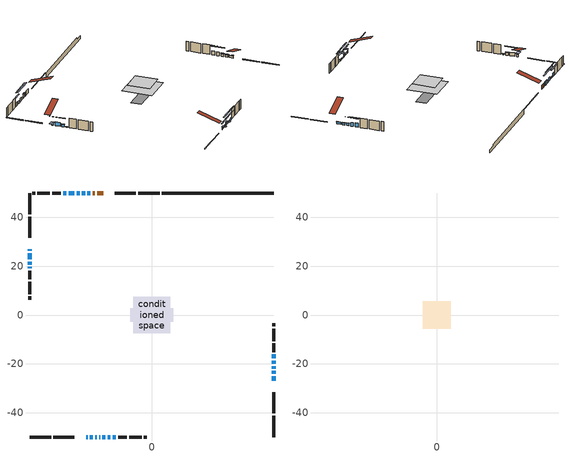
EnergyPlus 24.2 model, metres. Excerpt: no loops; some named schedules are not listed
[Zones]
conditioned space
 floor outside (Floor1 construction): -2.64,-2.64 -2.64,2.64 2.64,2.64 2.64,-2.64 z0.73
 floor adiabatic (AdiabaticFloorConstruction): -7.53,-7.53 -7.53,7.53 7.53,7.53 7.53,-7.53 z3.17
 floor foundation (Slab1 construction): -8.76,-2.67 -8.76,2.67 8.76,2.67 8.76,-2.67 z-1.71
 wall outside (RimJoist1 construction): 3.18,49.83 -5.58,49.83 / -49.83,-49.83 -41.06,-49.83 / -49.83,49.83 -49.83,41.06 / 49.83,-49.83 49.83,-41.06 z0.73:1.03
 wall outside (RimJoist2 construction): -6.51,49.83 -15.08,49.83 / -40.14,-49.83 -31.56,-49.83 / -49.83,40.14 -49.83,31.56 / 49.83,-40.14 49.83,-31.56 z0.73:1.03
 wall outside (AdiabaticWallConstruction 1): -19.84,49.83 -22.36,49.83 / -23.28,49.83 -24.09,49.83 z0.73:2.76
 wall outside (AdiabaticWallConstruction): -26.81,-49.83 -26.22,-49.83 / -49.83,26.81 -49.83,26.17 z0.73:1.95; -25.3,-49.83 -24.02,-49.83 / -23.1,-49.83 -22.43,-49.83 / -27.22,49.83 -28.49,49.83 z0.73:1.75; 49.83,-26.81 49.83,-24.98 / 49.83,-24.05 49.83,-22.78 / -15.98,-49.83 -14.7,-49.83 z0.73:1.8; 49.83,-21.85 49.83,-20.84 / -49.83,21.83 -49.83,20.61 z0.73:2; -25.02,49.83 -26.29,49.83 / -29.42,49.83 -30.69,49.83 / 49.83,-19.91 49.83,-18.64 / -34.88,49.83 -36.15,49.83 z0.73:2.56; -49.83,25.25 -49.83,22.76 z0.73:2.58; -21.51,-49.83 -21.1,-49.83 z0.73:2.36; -49.83,19.68 -49.83,19.05 z0.73:0.86; -31.62,49.83 -33.96,49.83 / -20.17,-49.83 -19,-49.83 / -18.07,-49.83 -16.9,-49.83 z0.73:1.34; 49.83,-17.71 49.83,-16.09 z0.73:2.81
 wall outside (Wall1 construction): -37.08,49.83 -40.68,49.83 / -13.78,-49.83 -10.18,-49.83 / -49.83,18.12 -49.83,14.52 / 49.83,-15.16 49.83,-11.56 z0.73:5.61
 wall outside (Wall2 construction): -41.61,49.83 -46.67,49.83 / -9.25,-49.83 -4.18,-49.83 / -49.83,13.59 -49.83,8.53 / 49.83,-10.63 49.83,-5.57 z0.73:5.61
 wall outside (Wall3 construction): -47.6,49.83 -48.9,49.83 / -3.25,-49.83 -1.96,-49.83 / -49.83,7.6 -49.83,6.3 / 49.83,-4.64 49.83,-3.34 z0.73:5.61
 wall foundation (FoundationWall1 construction): 4.11,49.83,-1.71 4.11,49.83,0.73 45.26,49.83,0.73 45.26,49.83,-0.25 49.83,49.83,-0.25 49.83,49.83,-1.71
 window (WindowConstruction 16): -26.81,-49.83 -26.23,-49.83 z0.73:1.95
 window (WindowConstruction 4): -25.3,-49.83 -24.02,-49.83 z0.73:1.74
 window (WindowConstruction 5): -23.1,-49.83 -22.43,-49.83 z0.73:1.74
 window (WindowConstruction 6): -49.83,26.81 -49.83,26.18 z0.73:1.95
 window (WindowConstruction 7): 49.83,-26.81 49.83,-24.98 z0.73:1.8
 window (WindowConstruction 8): 49.83,-24.05 49.83,-22.78 z0.73:1.8
 window (WindowConstruction 9): 49.83,-21.85 49.83,-20.84 z0.73:2
 window (WindowConstruction 10): -25.02,49.83 -26.29,49.83 z0.73:2.56
 window (WindowConstruction 11): -27.22,49.83 -28.49,49.83 z0.73:1.74
 window (WindowConstruction 12): -29.42,49.83 -30.69,49.83 z0.73:2.56
 window (WindowConstruction 13): -49.83,25.25 -49.83,22.76 z0.73:2.58
 window (WindowConstruction 17): -21.5,-49.83 -21.1,-49.83 z0.73:2.35
 window (WindowConstruction 14): -49.83,21.83 -49.83,20.61 z0.73:2
 window (WindowConstruction 15): -49.83,19.68 -49.83,19.05 z0.73:0.86
 window (WindowConstruction 18): -31.62,49.83 -33.96,49.83 z0.73:1.34
 window (WindowConstruction 19): -20.17,-49.83 -19,-49.83 z0.73:1.34
 window (WindowConstruction 20): -18.07,-49.83 -16.9,-49.83 z0.73:1.34
 window (WindowConstruction): 49.83,-19.91 49.83,-18.64 z0.73:2.56
 window (WindowConstruction 1): 49.83,-17.71 49.83,-16.09 z0.73:2.81
 window (WindowConstruction 2): -34.89,49.83 -36.15,49.83 z0.73:2.56
 window (WindowConstruction 3): -15.97,-49.83 -14.7,-49.83 z0.73:1.8
 door (Door): -19.84,49.83 -22.36,49.83 z0.73:2.76
 door (Door 1): -23.28,49.83 -24.09,49.83 z0.73:2.76
 ceiling adiabatic (AdiabaticFloorConstruction): 7.53,-7.53 7.53,7.53 -7.53,7.53 -7.53,-7.53 z3.17
attic - vented
 floor to conditioned space (Floor2 construction Reversed): -5.64,-5.64 -5.64,5.64 5.64,5.64 5.64,-5.64 z5.61
 roof outside (Roof1 construction): -18.91,49.83,5.61 -18.91,38.84,9.27 -16.01,38.84,9.27 -16.01,49.83,5.61; -27.74,-49.83,5.61 -27.74,-38.84,9.27 -30.63,-38.84,9.27 -30.63,-49.83,5.61; -49.83,27.74,5.61 -38.84,27.74,9.27 -38.84,30.63,9.27 -49.83,30.63,5.61; 49.83,-27.74,5.61 38.84,-27.74,9.27 38.84,-30.63,9.27 49.83,-30.63,5.61
shading: -25.8,-49.83 -27.24,-49.83 -27.24,-51.84 -25.8,-51.84 z2.38; -21.39,-49.83 -27.94,-49.83 -27.94,-50.24 -21.39,-50.24 z4.38; -19.79,-49.83 -25.74,-49.83 -25.74,-50.24 -19.79,-50.24 z4.38; -49.83,25.75 -49.83,27.24 -52.15,27.24 -52.15,25.75 z2.38; 49.83,-24.78 49.83,-27.01 50.24,-27.01 50.24,-24.78 z2; 49.83,-22.58 49.83,-24.25 50.24,-24.25 50.24,-22.58 z2; 49.83,-20.64 49.83,-22.05 50.24,-22.05 50.24,-20.64 z2.2; -26.49,49.83 -24.82,49.83 -24.82,50.24 -26.49,50.24 z2.76; -33.57,49.83 -22.14,49.83 -22.14,50.24 -33.57,50.24 z6.83; -35.77,49.83 -24.34,49.83 -24.34,50.24 -35.77,50.24 z7.64; -49.83,20.12 -49.83,27.89 -50.24,27.89 -50.24,20.12 z5.22; -20.67,-49.83 -21.93,-49.83 -21.93,-51.84 -20.67,-51.84 z2.78; -49.83,20.41 -49.83,22.03 -50.24,22.03 -50.24,20.41 z2.2; -49.83,18.85 -49.83,19.88 -50.24,19.88 -50.24,18.85 z1.06; -34.16,49.83 -31.42,49.83 -31.42,50.24 -34.16,50.24 z1.54; -13.92,-49.83 -25.25,-49.83 -25.25,-50.24 -13.92,-50.24 z6.42; -11.82,-49.83 -23.15,-49.83 -23.15,-50.24 -11.82,-50.24 z6.42; 49.83,-16 49.83,-22.55 50.24,-22.55 50.24,-16 z5.2; 49.83,-13.45 49.83,-20.35 50.24,-20.35 50.24,-13.45 z5.45; -38.79,49.83 -32.25,49.83 -32.25,50.24 -38.79,50.24 z5.2; -12.06,-49.83 -18.61,-49.83 -18.61,-50.24 -12.06,-50.24 z4.44
[Building]
Building 1: Terrain=Suburbs
[Site:Location]
Toronto City Centre_ON: Latitude {deg}=43.63; Longitude {deg}=-79.39; Time Zone {hr}=-5; Elevation {m}=77; Keep Site Location Information=Yes
[Site:GroundTemperature:Shallow]
5.01852, 3.26908, 3.12898, 3.95918, 7.29196, 10.6092, 13.4851, 15.3069, 15.4617, 13.9799, 11.1774, 7.9619
[Site:WaterMainsTemperature]
Calculation Method=Schedule; Temperature Schedule=mains temperature schedule
[Material] Roughness=Rough; Thermal Absorptance=0.9
Name | Thickness {m} | Conductivity {W/m-K} | Density {kg/m3} | Specific Heat {J/kg-K} | Solar Absorptance | Visible Absorptance
asphalt or fiberglass shingles | 0.00635 | 0.162714 | 1121.4 | 1465.45 | 0.4 | 0.4
ceiling loosefill ins | 0.338667 | 0.0480833 | 16.02 | 1046.75 | 0.7 | 0.7
ceiling stud and cavity | 0.1397 | 0.228636 | 65.682 | 1177.47 | 0.7 | 0.7
concrete 4.0 in. | 0.1016 | 1.803125 | 2242.8 | 837.4 | 0.7 | 0.7
concrete 8.0 in. | 0.2032 | 1.803125 | 2242.8 | 837.4 | 0.7 | 0.7
door material | 0.04445 | 0.0451087 | 512.64 | 1214.23 | 0.7 | 0.7
door material 1 | 0.04445 | 0.20624 | 512.64 | 1214.23 | 0.7 | 0.7
exterior vertical ins | 0.0286039 | 0.029427 | 32.04 | 1214.23 | 0.7 | 0.7
floor covering | 0.0127 | 0.0433444 | 54.468 | 1339.84 | 0.6 | 0.6
floor rigid ins; rim joist rigid ins; wall rigid ins | 0.051816 | 0.029427 | 32.04 | 1214.23 | 0.7 | 0.7
floor rigid ins 1; wall rigid ins 1 | 0.512978 | 0.029427 | 32.04 | 1214.23 | 0.7 | 0.7
floor stud and cavity | 0.1397 | 0.0986543 | 92.3553 | 1139.71 | 0.7 | 0.7
floor stud and cavity 1 | 0.1397 | 1.75129 | 37.0049 | 1207.88 | 0.7 | 0.7
furniture material conditioned space 1 | 0.1524 | 0.115458 | 640.8 | 1214.23 | 0.6 | 0.6
gypsum board | 0.0127 | 0.160291 | 801 | 837.4 | 0.6 | 0.6
gypsum board 1 | 0.0127 | 0.160291 | 801 | 837.4 | 0.7 | 0.7
osb sheathing 0.5 in. | 0.0127 | 0.115458 | 512.64 | 1214.23 | 0.7 | 0.7
osb sheathing 0.75 in. | 0.01905 | 0.115458 | 512.64 | 1214.23 | 0.7 | 0.7
osb sheathing 2.0 in. | 0.0508 | 0.115458 | 512.64 | 1214.23 | 0.7 | 0.7
rim joist stud and cavity | 0.0508 | 0.305033 | 125.044 | 1163.47 | 0.6 | 0.6
rim joist stud and cavity 1 | 0.0508 | 0.308293 | 125.044 | 1163.47 | 0.6 | 0.6
wall stud and cavity | 0.1397 | 0.163924 | 139.0536 | 1170.24 | 0.7 | 0.7
wall stud and cavity 1 | 0.1397 | 0.0829899 | 139.0536 | 1170.24 | 0.7 | 0.7
wall stud and cavity 2 | 0.1397 | 0.333365 | 139.0536 | 1170.24 | 0.7 | 0.7
wall stud and cavity 3 | 0.0889 | 0.380278 | 52.3479 | 1209.89 | 0.7 | 0.7
wall stud and cavity 4 | 0.0889 | 0.391764 | 83.0341 | 1211.67 | 0.7 | 0.7
wood siding | 0.0254 | 0.102417 | 544.68 | 1172.36 | 0.4 | 0.4
wood siding 1; wood siding 2; wood siding 3 | 0.0254 | 0.102417 | 544.68 | 1172.36 | 0.7 | 0.7
[WindowMaterial:SimpleGlazingSystem]
Name | U-Factor {W/m2-K} | Solar Heat Gain Coefficient
WindowMaterial | 2.972433 | 0.56
WindowMaterial 1 | 2.98038 | 0.59
WindowMaterial 10 | 2.90032 | 0.04
WindowMaterial 11 | 6.71537 | 0.75
WindowMaterial 12 | 3.15015 | 0.45
WindowMaterial 13 | 3.02126 | 0.49
WindowMaterial 14 | 2.96903 | 0.62
WindowMaterial 2 | 2.94007 | 0.59
WindowMaterial 3 | 2.94348 | 0.59
WindowMaterial 4 | 2.98492 | 0.53
WindowMaterial 5 | 2.98209 | 0.53
WindowMaterial 6 | 2.92644 | 0.62
WindowMaterial 7 | 2.915653 | 0.63
WindowMaterial 8 | 2.887263 | 0.67
WindowMaterial 9 | 2.93325 | 0.6
[Construction]
AdiabaticFloorConstruction: floor stud and cavity 1, floor rigid ins 1, osb sheathing 0.75 in., floor covering
AdiabaticWallConstruction: wood siding 2, wall rigid ins 1, wall stud and cavity 3, gypsum board
AdiabaticWallConstruction 1: wood siding 3, wall rigid ins 1, wall stud and cavity 3, gypsum board
Door: door material
Door 1: door material 1
Floor1 construction: floor stud and cavity, floor rigid ins, osb sheathing 0.75 in., floor covering
Floor2 construction Reversed: gypsum board, ceiling stud and cavity, ceiling loosefill ins
FoundationWall1 construction: concrete 8.0 in., gypsum board 1
furniture construction conditioned space 1: furniture material conditioned space 1
PartitionWallConstruction: gypsum board, wall stud and cavity 4, gypsum board
RimJoist1 construction: wood siding 1, rim joist rigid ins, osb sheathing 2.0 in., rim joist stud and cavity
RimJoist2 construction: wood siding 1, rim joist rigid ins, osb sheathing 2.0 in., rim joist stud and cavity 1
Roof1 construction: asphalt or fiberglass shingles
Slab1 construction: concrete 4.0 in.
Wall1 construction: wood siding, wall rigid ins, osb sheathing 0.5 in., wall stud and cavity, gypsum board
Wall2 construction: wood siding, osb sheathing 0.5 in., wall stud and cavity 1, gypsum board
Wall3 construction: wood siding, wall rigid ins, osb sheathing 0.5 in., wall stud and cavity 2, gypsum board
WindowConstruction; WindowConstruction 2: WindowMaterial
WindowConstruction 1: WindowMaterial 1
WindowConstruction 10; WindowConstruction 12: WindowMaterial 7
WindowConstruction 11; WindowConstruction 4; WindowConstruction 9: WindowMaterial 3
WindowConstruction 13: WindowMaterial 8
WindowConstruction 14: WindowMaterial 9
WindowConstruction 15: WindowMaterial 10
WindowConstruction 16: WindowMaterial 11
WindowConstruction 17: WindowMaterial 12
WindowConstruction 18; WindowConstruction 20: WindowMaterial 13
WindowConstruction 19: WindowMaterial 14
WindowConstruction 3; WindowConstruction 8: WindowMaterial 2
WindowConstruction 5: WindowMaterial 4
WindowConstruction 6: WindowMaterial 5
WindowConstruction 7: WindowMaterial 6
[Zone] Multiplier=1; Part of Total Floor Area=Yes
Name | Volume {m3}
attic - vented | 75.619
conditioned space | 824.7
[Space]
Name | Zone | Volume {m3}
attic - vented 1 | attic - vented | 75.619
conditioned space 1 | conditioned space | 824.7
[ZoneInfiltration:EffectiveLeakageArea]
infil attic - vented 1: Zone or Space=attic - vented 1; Schedule=Always On Discrete; Effective Air Leakage Area {cm2}=5356.21; Stack Coefficient=0.000254638; Wind Coefficient=1.07816e-05
[ZoneMixing]
whole house fan mix: Zone or Space=attic - vented; Schedule=Always On Continuous; Design Flow Rate Calculation Method=Flow/Zone; Design Flow Rate {m3/s}=0; Source Zone or Space=conditioned space
[SurfaceProperty:ExposedFoundationPerimeter]
Slab1: Exposed Perimeter Calculation Method=TotalExposedPerimeter; Total Exposed Perimeter {m}=45.719
[InternalMass] Zone or ZoneList=conditioned space; Space or SpaceList=conditioned space 1
Name | Construction | Surface Area {m2}
furniture mass conditioned space 1 | furniture construction conditioned space 1 | 139.176
partition wall mass | PartitionWallConstruction | 347.94
[Lights]
interior lighting: Zone or ZoneList or Space or SpaceList=conditioned space 1; Schedule=interior lighting schedule; Design Level Calculation Method=LightingLevel; Lighting Level {W}=343.2; Return Air Fraction=0; Fraction Radiant=0.6; Fraction Visible=0.2; Fraction Replaceable=1
[People]
occupants: Zone or ZoneList or Space or SpaceList=conditioned space 1; Number of People Schedule=occupants schedule; Number of People Calculation Method=People; Number of People=3; Fraction Radiant=0.314171; Sensible Heat Fraction=0.56303; Activity Level Schedule=occupants activity schedule; Carbon Dioxide Generation Rate {m3/s-W}=0; Enable ASHRAE 55 Comfort Warnings=No; Mean Radiant Temperature Calculation Type=EnclosureAveraged
[ElectricEquipment] Zone or ZoneList or Space or SpaceList=conditioned space 1; Design Level Calculation Method=EquipmentLevel
Name | Schedule | Design Level {W} | Fraction Latent | Fraction Radiant | Fraction Lost
clothes dryer | clothes dryer schedule | 140.772 | 0.015 | 0.081 | 0.85
clothes washer | clothes washer schedule | 32.1985 | 0.03 | 0.162 | 0.7
cooking range | cooking range schedule | 215.147 | 0.08 | 0.432 | 0.2
dishwasher | dishwasher schedule | 66.8632 | 0.3 | 0.18 | 0.4
fridge | fridge schedule | 72.9452 | 0 | 0.6 | 0
mech vent bath fan 0 | mech vent bath fan 0 schedule | 50.2 | 0 | 0 | 1
mech vent bath fan 1 | mech vent bath fan 1 schedule | 50.2 | 0 | 0 | 1
mech vent house fan | mech vent house fan schedule | 19.9167 | 0 | 0 | 0.5
mech vent house fan cfis | mech vent house fan cfis schedule | 0 | 0 | 0 | 0
mech vent range fan 0 | mech vent range fan 0 schedule | 57 | 0 | 0 | 1
misc plug loads | misc plug loads schedule | 494.7 | 0.045 | 0.513 | 0.1
whole house fan | Always On Discrete | 0 | 0 | 0 | 1
[OtherEquipment] Zone or ZoneList or Space or SpaceList=conditioned space 1; Design Level Calculation Method=EquipmentLevel
Name | Fuel Type | Schedule | Design Level {W} | Fraction Latent | Fraction Radiant | Fraction Lost
clothes dryer 1 | Electricity | clothes dryer schedule | 0 | 0.015 | 0.081 | 0.85
cooking range 1 | Electricity | cooking range schedule | 0 | 0.08 | 0.432 | 0.2
general water use latent | None | general water use schedule | 62.594 | 1 | 0 | 0
general water use sensible | None | general water use schedule | -61.6891 | 0 | 0.6 | 0
mech vent house fan latent load | None | Always On Discrete | 0 | 1 | 0 | 0
mech vent house fan sensible load | None | Always On Discrete | 0 | 0 | 0 | 0
water heater energy adjustment1 | NaturalGas | Always On Discrete | 0.01 | 0 | 0 | 1
[ZoneInfiltration:DesignFlowRate] Zone or ZoneList or Space or SpaceList=conditioned space 1; Schedule=Always On Discrete; Design Flow Rate Calculation Method=Flow/Zone; Design Flow Rate {m3/s}=0
infil flow; natural vent flow; whole house fan flow
[Foundation:Kiva]
Foundation Kiva 1: Initial Indoor Air Temperature {C}=18; Wall Height Above Grade {m}=0.729996; Wall Depth Below Slab {m}=0.2032; Custom Block Material Name 1=exterior vertical ins; Custom Block Depth 1 {m}=2.43998; Custom Block X Position 1 {m}=0.2159; Custom Block Z Position 1 {m}=0
[Foundation:Kiva:Settings]
Soil Conductivity {W/m-K}=0.849921; Soil Density {kg/m3}=1842.3; Soil Specific Heat {J/kg-K}=418.7; Ground Solar Absorptivity=0.9; Ground Thermal Absorptivity=0.9; Ground Surface Roughness {m}=0.03; Far-Field Width {m}=40; Deep-Ground Boundary Condition=ZeroFlux; Deep-Ground Depth {m}=40; Minimum Cell Dimension {m}=0.2; Maximum Cell Growth Coefficient=3; Simulation Timestep=Timestep
[Exterior:Lights]
exterior lighting: Schedule=exterior lighting schedule; Design Level {W}=75.6
[Schedule:Constant]
Name | Hourly Value
Always On Continuous; mech vent house fan schedule; mech vent house fan cfis schedule; Always On Discrete | 1
occupants activity schedule | 117.228
fridge schedule | 0
[Schedule:Week:Daily]
interior lighting schedule Week Rule - Jan1-Jan27: interior lighting schedule day, interior lighting schedule day, interior lighting schedule day, interior lighting schedule day, interior lighting schedule day, interior lighting schedule day, interior lighting schedule day, interior lighting schedule default day, interior lighting schedule default day, interior lighting schedule default day, interior lighting schedule default day, interior lighting schedule default day
interior lighting schedule Week Rule - Jan28-Feb3: interior lighting schedule day, interior lighting schedule day, interior lighting schedule day, interior lighting schedule day, interior lighting schedule day 1, interior lighting schedule day 1, interior lighting schedule day 1, interior lighting schedule default day, interior lighting schedule default day, interior lighting schedule default day, interior lighting schedule default day, interior lighting schedule default day
interior lighting schedule Week Rule - Feb4-Feb24: interior lighting schedule day 1, interior lighting schedule day 1, interior lighting schedule day 1, interior lighting schedule day 1, interior lighting schedule day 1, interior lighting schedule day 1, interior lighting schedule day 1, interior lighting schedule default day, interior lighting schedule default day, interior lighting schedule default day, interior lighting schedule default day, interior lighting schedule default day
interior lighting schedule Week Rule - Feb25-Mar3: interior lighting schedule day 1, interior lighting schedule day 1, interior lighting schedule day 1, interior lighting schedule day 1, interior lighting schedule day 2, interior lighting schedule day 2, interior lighting schedule day 2, interior lighting schedule default day, interior lighting schedule default day, interior lighting schedule default day, interior lighting schedule default day, interior lighting schedule default day
interior lighting schedule Week Rule - Mar4-Mar31: interior lighting schedule day 2, interior lighting schedule day 2, interior lighting schedule day 2, interior lighting schedule day 2, interior lighting schedule day 2, interior lighting schedule day 2, interior lighting schedule day 2, interior lighting schedule default day, interior lighting schedule default day, interior lighting schedule default day, interior lighting schedule default day, interior lighting schedule default day
interior lighting schedule Week Rule - Apr1-Apr28: interior lighting schedule day 3, interior lighting schedule day 3, interior lighting schedule day 3, interior lighting schedule day 3, interior lighting schedule day 3, interior lighting schedule day 3, interior lighting schedule day 3, interior lighting schedule default day, interior lighting schedule default day, interior lighting schedule default day, interior lighting schedule default day, interior lighting schedule default day
interior lighting schedule Week Rule - Apr29-May5: interior lighting schedule day 3, interior lighting schedule day 3, interior lighting schedule day 4, interior lighting schedule day 4, interior lighting schedule day 4, interior lighting schedule day 4, interior lighting schedule day 4, interior lighting schedule default day, interior lighting schedule default day, interior lighting schedule default day, interior lighting schedule default day, interior lighting schedule default day
interior lighting schedule Week Rule - May6-May26: interior lighting schedule day 4, interior lighting schedule day 4, interior lighting schedule day 4, interior lighting schedule day 4, interior lighting schedule day 4, interior lighting schedule day 4, interior lighting schedule day 4, interior lighting schedule default day, interior lighting schedule default day, interior lighting schedule default day, interior lighting schedule default day, interior lighting schedule default day
interior lighting schedule Week Rule - May27-Jun2: interior lighting schedule day 4, interior lighting schedule day 4, interior lighting schedule day 4, interior lighting schedule day 4, interior lighting schedule day 4, interior lighting schedule day 5, interior lighting schedule day 5, interior lighting schedule default day, interior lighting schedule default day, interior lighting schedule default day, interior lighting schedule default day, interior lighting schedule default day
interior lighting schedule Week Rule - Jun3-Jun30: interior lighting schedule day 5, interior lighting schedule day 5, interior lighting schedule day 5, interior lighting schedule day 5, interior lighting schedule day 5, interior lighting schedule day 5, interior lighting schedule day 5, interior lighting schedule default day, interior lighting schedule default day, interior lighting schedule default day, interior lighting schedule default day, interior lighting schedule default day
interior lighting schedule Week Rule - Jul1-Jul28: interior lighting schedule day 6, interior lighting schedule day 6, interior lighting schedule day 6, interior lighting schedule day 6, interior lighting schedule day 6, interior lighting schedule day 6, interior lighting schedule day 6, interior lighting schedule default day, interior lighting schedule default day, interior lighting schedule default day, interior lighting schedule default day, interior lighting schedule default day
interior lighting schedule Week Rule - Jul29-Aug4: interior lighting schedule day 6, interior lighting schedule day 6, interior lighting schedule day 6, interior lighting schedule day 7, interior lighting schedule day 7, interior lighting schedule day 7, interior lighting schedule day 7, interior lighting schedule default day, interior lighting schedule default day, interior lighting schedule default day, interior lighting schedule default day, interior lighting schedule default day
interior lighting schedule Week Rule - Aug5-Aug25: interior lighting schedule day 7, interior lighting schedule day 7, interior lighting schedule day 7, interior lighting schedule day 7, interior lighting schedule day 7, interior lighting schedule day 7, interior lighting schedule day 7, interior lighting schedule default day, interior lighting schedule default day, interior lighting schedule default day, interior lighting schedule default day, interior lighting schedule default day
interior lighting schedule Week Rule - Aug26-Sep1: interior lighting schedule day 7, interior lighting schedule day 7, interior lighting schedule day 7, interior lighting schedule day 7, interior lighting schedule day 7, interior lighting schedule day 7, interior lighting schedule day 8, interior lighting schedule default day, interior lighting schedule default day, interior lighting schedule default day, interior lighting schedule default day, interior lighting schedule default day
interior lighting schedule Week Rule - Sep2-Sep29: interior lighting schedule day 8, interior lighting schedule day 8, interior lighting schedule day 8, interior lighting schedule day 8, interior lighting schedule day 8, interior lighting schedule day 8, interior lighting schedule day 8, interior lighting schedule default day, interior lighting schedule default day, interior lighting schedule default day, interior lighting schedule default day, interior lighting schedule default day
interior lighting schedule Week Rule - Sep30-Oct6: interior lighting schedule day 8, interior lighting schedule day 9, interior lighting schedule day 9, interior lighting schedule day 9, interior lighting schedule day 9, interior lighting schedule day 9, interior lighting schedule day 9, interior lighting schedule default day, interior lighting schedule default day, interior lighting schedule default day, interior lighting schedule default day, interior lighting schedule default day
interior lighting schedule Week Rule - Oct7-Oct27: interior lighting schedule day 9, interior lighting schedule day 9, interior lighting schedule day 9, interior lighting schedule day 9, interior lighting schedule day 9, interior lighting schedule day 9, interior lighting schedule day 9, interior lighting schedule default day, interior lighting schedule default day, interior lighting schedule default day, interior lighting schedule default day, interior lighting schedule default day
interior lighting schedule Week Rule - Oct28-Nov3: interior lighting schedule day 9, interior lighting schedule day 9, interior lighting schedule day 9, interior lighting schedule day 9, interior lighting schedule day 10, interior lighting schedule day 10, interior lighting schedule day 10, interior lighting schedule default day, interior lighting schedule default day, interior lighting schedule default day, interior lighting schedule default day, interior lighting schedule default day
interior lighting schedule Week Rule - Nov4-Nov24: interior lighting schedule day 10, interior lighting schedule day 10, interior lighting schedule day 10, interior lighting schedule day 10, interior lighting schedule day 10, interior lighting schedule day 10, interior lighting schedule day 10, interior lighting schedule default day, interior lighting schedule default day, interior lighting schedule default day, interior lighting schedule default day, interior lighting schedule default day
interior lighting schedule Week Rule - Nov25-Dec1: interior lighting schedule day 10, interior lighting schedule day 10, interior lighting schedule day 10, interior lighting schedule day 10, interior lighting schedule day 10, interior lighting schedule day 10, interior lighting schedule day 11, interior lighting schedule default day, interior lighting schedule default day, interior lighting schedule default day, interior lighting schedule default day, interior lighting schedule default day
interior lighting schedule Week Rule - Dec2-Dec31: interior lighting schedule day 11, interior lighting schedule day 11, interior lighting schedule day 11, interior lighting schedule day 11, interior lighting schedule day 11, interior lighting schedule day 11, interior lighting schedule day 11, interior lighting schedule default day, interior lighting schedule default day, interior lighting schedule default day, interior lighting schedule default day, interior lighting schedule default day
occupants schedule Week Rule - Jan1-Dec31: occupants schedule day, occupants schedule day, occupants schedule day, occupants schedule day, occupants schedule day, occupants schedule day, occupants schedule day, occupants schedule default day, occupants schedule default day, occupants schedule default day, occupants schedule default day, occupants schedule default day
clothes dryer schedule Week Rule - Jan1-Dec31: clothes dryer schedule day, clothes dryer schedule day, clothes dryer schedule day, clothes dryer schedule day, clothes dryer schedule day, clothes dryer schedule day, clothes dryer schedule day, clothes dryer schedule default day, clothes dryer schedule default day, clothes dryer schedule default day, clothes dryer schedule default day, clothes dryer schedule default day
clothes washer schedule Week Rule - Jan1-Dec31: clothes washer schedule day, clothes washer schedule day, clothes washer schedule day, clothes washer schedule day, clothes washer schedule day, clothes washer schedule day, clothes washer schedule day, clothes washer schedule default day, clothes washer schedule default day, clothes washer schedule default day, clothes washer schedule default day, clothes washer schedule default day
cooking range schedule Week Rule - Jan1-Dec31: cooking range schedule day, cooking range schedule day, cooking range schedule day, cooking range schedule day, cooking range schedule day, cooking range schedule day, cooking range schedule day, cooking range schedule default day, cooking range schedule default day, cooking range schedule default day, cooking range schedule default day, cooking range schedule default day
dishwasher schedule Week Rule - Jan1-Dec31: dishwasher schedule day, dishwasher schedule day, dishwasher schedule day, dishwasher schedule day, dishwasher schedule day, dishwasher schedule day, dishwasher schedule day, dishwasher schedule default day, dishwasher schedule default day, dishwasher schedule default day, dishwasher schedule default day, dishwasher schedule default day
mech vent bath fan 0 schedule Week Rule - Jan1-Dec31: mech vent bath fan 0 schedule day, mech vent bath fan 0 schedule day, mech vent bath fan 0 schedule day, mech vent bath fan 0 schedule day, mech vent bath fan 0 schedule day, mech vent bath fan 0 schedule day, mech vent bath fan 0 schedule day, mech vent bath fan 0 schedule default day, mech vent bath fan 0 schedule default day, mech vent bath fan 0 schedule default day, mech vent bath fan 0 schedule default day, mech vent bath fan 0 schedule default day
mech vent bath fan 1 schedule Week Rule - Jan1-Dec31: mech vent bath fan 1 schedule day, mech vent bath fan 1 schedule day, mech vent bath fan 1 schedule day, mech vent bath fan 1 schedule day, mech vent bath fan 1 schedule day, mech vent bath fan 1 schedule day, mech vent bath fan 1 schedule day, mech vent bath fan 1 schedule default day, mech vent bath fan 1 schedule default day, mech vent bath fan 1 schedule default day, mech vent bath fan 1 schedule default day, mech vent bath fan 1 schedule default day
mech vent range fan 0 schedule Week Rule - Jan1-Dec31: mech vent range fan 0 schedule day, mech vent range fan 0 schedule day, mech vent range fan 0 schedule day, mech vent range fan 0 schedule day, mech vent range fan 0 schedule day, mech vent range fan 0 schedule day, mech vent range fan 0 schedule day, mech vent range fan 0 schedule default day, mech vent range fan 0 schedule default day, mech vent range fan 0 schedule default day, mech vent range fan 0 schedule default day, mech vent range fan 0 schedule default day
misc plug loads schedule Week Rule - Jan1-Dec31: misc plug loads schedule day, misc plug loads schedule day, misc plug loads schedule day, misc plug loads schedule day, misc plug loads schedule day, misc plug loads schedule day, misc plug loads schedule day, misc plug loads schedule default day, misc plug loads schedule default day, misc plug loads schedule default day, misc plug loads schedule default day, misc plug loads schedule default day
general water use schedule Week Rule - Jan1-Dec31: general water use schedule day, general water use schedule day, general water use schedule day, general water use schedule day, general water use schedule day, general water use schedule day, general water use schedule day, general water use schedule default day, general water use schedule default day, general water use schedule default day, general water use schedule default day, general water use schedule default day
exterior lighting schedule Week Rule - Jan1-Jan27: exterior lighting schedule day, exterior lighting schedule day, exterior lighting schedule day, exterior lighting schedule day, exterior lighting schedule day, exterior lighting schedule day, exterior lighting schedule day, exterior lighting schedule default day, exterior lighting schedule default day, exterior lighting schedule default day, exterior lighting schedule default day, exterior lighting schedule default day
exterior lighting schedule Week Rule - Jan28-Feb3: exterior lighting schedule day, exterior lighting schedule day, exterior lighting schedule day, exterior lighting schedule day, exterior lighting schedule day 1, exterior lighting schedule day 1, exterior lighting schedule day 1, exterior lighting schedule default day, exterior lighting schedule default day, exterior lighting schedule default day, exterior lighting schedule default day, exterior lighting schedule default day
exterior lighting schedule Week Rule - Feb4-Feb24: exterior lighting schedule day 1, exterior lighting schedule day 1, exterior lighting schedule day 1, exterior lighting schedule day 1, exterior lighting schedule day 1, exterior lighting schedule day 1, exterior lighting schedule day 1, exterior lighting schedule default day, exterior lighting schedule default day, exterior lighting schedule default day, exterior lighting schedule default day, exterior lighting schedule default day
exterior lighting schedule Week Rule - Feb25-Mar3: exterior lighting schedule day 1, exterior lighting schedule day 1, exterior lighting schedule day 1, exterior lighting schedule day 1, exterior lighting schedule day 2, exterior lighting schedule day 2, exterior lighting schedule day 2, exterior lighting schedule default day, exterior lighting schedule default day, exterior lighting schedule default day, exterior lighting schedule default day, exterior lighting schedule default day
exterior lighting schedule Week Rule - Mar4-Mar31: exterior lighting schedule day 2, exterior lighting schedule day 2, exterior lighting schedule day 2, exterior lighting schedule day 2, exterior lighting schedule day 2, exterior lighting schedule day 2, exterior lighting schedule day 2, exterior lighting schedule default day, exterior lighting schedule default day, exterior lighting schedule default day, exterior lighting schedule default day, exterior lighting schedule default day
exterior lighting schedule Week Rule - Apr1-Apr28: exterior lighting schedule day 3, exterior lighting schedule day 3, exterior lighting schedule day 3, exterior lighting schedule day 3, exterior lighting schedule day 3, exterior lighting schedule day 3, exterior lighting schedule day 3, exterior lighting schedule default day, exterior lighting schedule default day, exterior lighting schedule default day, exterior lighting schedule default day, exterior lighting schedule default day
exterior lighting schedule Week Rule - Apr29-May5: exterior lighting schedule day 3, exterior lighting schedule day 3, exterior lighting schedule day 4, exterior lighting schedule day 4, exterior lighting schedule day 4, exterior lighting schedule day 4, exterior lighting schedule day 4, exterior lighting schedule default day, exterior lighting schedule default day, exterior lighting schedule default day, exterior lighting schedule default day, exterior lighting schedule default day
exterior lighting schedule Week Rule - May6-May26: exterior lighting schedule day 4, exterior lighting schedule day 4, exterior lighting schedule day 4, exterior lighting schedule day 4, exterior lighting schedule day 4, exterior lighting schedule day 4, exterior lighting schedule day 4, exterior lighting schedule default day, exterior lighting schedule default day, exterior lighting schedule default day, exterior lighting schedule default day, exterior lighting schedule default day
[Schedule:Year]
interior lighting schedule: interior lighting schedule Week Rule - Jan1-Jan27, 1, 1, 1, 27, interior lighting schedule Week Rule - Jan28-Feb3, 1, 28, 2, 3, interior lighting schedule Week Rule - Feb4-Feb24, 2, 4, 2, 24, interior lighting schedule Week Rule - Feb25-Mar3, 2, 25, 3, 3, interior lighting schedule Week Rule - Mar4-Mar31, 3, 4, 3, 31, interior lighting schedule Week Rule - Apr1-Apr28, 4, 1, 4, 28, interior lighting schedule Week Rule - Apr29-May5, 4, 29, 5, 5, interior lighting schedule Week Rule - May6-May26, 5, 6, 5, 26, interior lighting schedule Week Rule - May27-Jun2, 5, 27, 6, 2, interior lighting schedule Week Rule - Jun3-Jun30, 6, 3, 6, 30, interior lighting schedule Week Rule - Jul1-Jul28, 7, 1, 7, 28, interior lighting schedule Week Rule - Jul29-Aug4, 7, 29, 8, 4, interior lighting schedule Week Rule - Aug5-Aug25, 8, 5, 8, 25, interior lighting schedule Week Rule - Aug26-Sep1, 8, 26, 9, 1, interior lighting schedule Week Rule - Sep2-Sep29, 9, 2, 9, 29, interior lighting schedule Week Rule - Sep30-Oct6, 9, 30, 10, 6, interior lighting schedule Week Rule - Oct7-Oct27, 10, 7, 10, 27, interior lighting schedule Week Rule - Oct28-Nov3, 10, 28, 11, 3, interior lighting schedule Week Rule - Nov4-Nov24, 11, 4, 11, 24, interior lighting schedule Week Rule - Nov25-Dec1, 11, 25, 12, 1, interior lighting schedule Week Rule - Dec2-Dec31, 12, 2, 12, 31
occupants schedule: occupants schedule Week Rule - Jan1-Dec31, 1, 1, 12, 31
clothes dryer schedule: clothes dryer schedule Week Rule - Jan1-Dec31, 1, 1, 12, 31
clothes washer schedule: clothes washer schedule Week Rule - Jan1-Dec31, 1, 1, 12, 31
cooking range schedule: cooking range schedule Week Rule - Jan1-Dec31, 1, 1, 12, 31
dishwasher schedule: dishwasher schedule Week Rule - Jan1-Dec31, 1, 1, 12, 31
mech vent bath fan 0 schedule: mech vent bath fan 0 schedule Week Rule - Jan1-Dec31, 1, 1, 12, 31
mech vent bath fan 1 schedule: mech vent bath fan 1 schedule Week Rule - Jan1-Dec31, 1, 1, 12, 31
mech vent range fan 0 schedule: mech vent range fan 0 schedule Week Rule - Jan1-Dec31, 1, 1, 12, 31
misc plug loads schedule: misc plug loads schedule Week Rule - Jan1-Dec31, 1, 1, 12, 31
general water use schedule: general water use schedule Week Rule - Jan1-Dec31, 1, 1, 12, 31
exterior lighting schedule: exterior lighting schedule Week Rule - Jan1-Jan27, 1, 1, 1, 27, exterior lighting schedule Week Rule - Jan28-Feb3, 1, 28, 2, 3, exterior lighting schedule Week Rule - Feb4-Feb24, 2, 4, 2, 24, exterior lighting schedule Week Rule - Feb25-Mar3, 2, 25, 3, 3, exterior lighting schedule Week Rule - Mar4-Mar31, 3, 4, 3, 31, exterior lighting schedule Week Rule - Apr1-Apr28, 4, 1, 4, 28, exterior lighting schedule Week Rule - Apr29-May5, 4, 29, 5, 5, exterior lighting schedule Week Rule - May6-May26, 5, 6, 5, 26, exterior lighting schedule Week Rule - May27-Jun2, 5, 27, 6, 2, exterior lighting schedule Week Rule - Jun3-Jun30, 6, 3, 6, 30, exterior lighting schedule Week Rule - Jul1-Jul28, 7, 1, 7, 28, exterior lighting schedule Week Rule - Jul29-Aug4, 7, 29, 8, 4, exterior lighting schedule Week Rule - Aug5-Aug25, 8, 5, 8, 25, exterior lighting schedule Week Rule - Aug26-Sep1, 8, 26, 9, 1, exterior lighting schedule Week Rule - Sep2-Sep29, 9, 2, 9, 29, exterior lighting schedule Week Rule - Sep30-Oct6, 9, 30, 10, 6, exterior lighting schedule Week Rule - Oct7-Oct27, 10, 7, 10, 27, exterior lighting schedule Week Rule - Oct28-Nov3, 10, 28, 11, 3, exterior lighting schedule Week Rule - Nov4-Nov24, 11, 4, 11, 24, exterior lighting schedule Week Rule - Nov25-Dec1, 11, 25, 12, 1, exterior lighting schedule Week Rule - Dec2-Dec31, 12, 2, 12, 31
[Schedule:Compact]
mains temperature schedule: Through: 01/01, For: AllDays, Until: 24:00, 8.80333, Through: 01/02, For: AllDays, Until: 24:00, 8.74333, Through: 01/03, For: AllDays, Until: 24:00, 8.68389, Through: 01/04, For: AllDays, Until: 24:00, 8.62611, Through: 01/05, For: AllDays, Until: 24:00, 8.56944, Through: 01/06, For: AllDays, Until: 24:00, 8.51389, Through: 01/07, For: AllDays, Until: 24:00, 8.45944, Through: 01/08, For: AllDays, Until: 24:00, 8.40611, Through: 01/09, For: AllDays, Until: 24:00, 8.35389, Through: 01/10, For: AllDays, Until: 24:00, 8.30278, Through: 01/11, For: AllDays, Until: 24:00, 8.25333, Through: 01/12, For: AllDays, Until: 24:00, 8.205, Through: 01/13, For: AllDays, Until: 24:00, 8.15778, Through: 01/14, For: AllDays, Until: 24:00, 8.11222, Through: 01/15, For: AllDays, Until: 24:00, 8.06778, Through: 01/16, For: AllDays, Until: 24:00, 8.02444, Through: 01/17, For: AllDays, Until: 24:00, 7.98222, Through: 01/18, For: AllDays, Until: 24:00, 7.94167, Through: 01/19, For: AllDays, Until: 24:00, 7.90222, Through: 01/20, For: AllDays, Until: 24:00, 7.86444, Through: 01/21, For: AllDays, Until: 24:00, 7.82778, Through: 01/22, For: AllDays, Until: 24:00, 7.79278, Through: 01/23, For: AllDays, Until: 24:00, 7.75889, Through: 01/24, For: AllDays, Until: 24:00, 7.72667, Through: 01/25, For: AllDays, Until: 24:00, 7.69556, Through: 01/26, For: AllDays, Until: 24:00, 7.66611, Through: 01/27, For: AllDays, Until: 24:00, 7.63778, Through: 01/28, For: AllDays, Until: 24:00, 7.61111, Through: 01/29, For: AllDays, Until: 24:00, 7.58556, Through: 01/30, For: AllDays, Until: 24:00, 7.56167, Through: 01/31, For: AllDays, Until: 24:00, 7.53944, Through: 02/01, For: AllDays, Until: 24:00, 7.51833, Through: 02/02, For: AllDays, Until: 24:00, 7.49889, Through: 02/03, For: AllDays, Until: 24:00, 7.48111, Through: 02/04, For: AllDays, Until: 24:00, 7.46444, Through: 02/05, For: AllDays, Until: 24:00, 7.44944, Through: 02/06, For: AllDays, Until: 24:00, 7.43556, Through: 02/07, For: AllDays, Until: 24:00, 7.42333, Through: 02/08, For: AllDays, Until: 24:00, 7.41278, Through: 02/09, For: AllDays, Until: 24:00, 7.40389, Through: 02/10, For: AllDays, Until: 24:00, 7.39611, Through: 02/11, For: AllDays, Until: 24:00, 7.39, Through: 02/12, For: AllDays, Until: 24:00, 7.38556, Through: 02/13, For: AllDays, Until: 24:00, 7.38222, Through: 02/14, For: AllDays, Until: 24:00, 7.38056, Through: 02/15, For: AllDays, Until: 24:00, 7.38056, Through: 02/16, For: AllDays, Until: 24:00, 7.38222, Through: 02/17, For: AllDays, Until: 24:00, 7.385, Through: 02/18, For: AllDays, Until: 24:00, 7.38944, Through: 02/19, For: AllDays, Until: 24:00, 7.395, Through: 02/20, For: AllDays, Until: 24:00, 7.40278, Through: 02/21, For: AllDays, Until: 24:00, 7.41167, Through: 02/22, For: AllDays, Until: 24:00, 7.42222, Through: 02/23, For: AllDays, Until: 24:00, 7.43389, Through: 02/24, For: AllDays, Until: 24:00, 7.44722, Through: 02/25, For: AllDays, Until: 24:00, 7.46222, Through: 02/26, For: AllDays, Until: 24:00, 7.47833, Through: 02/27, For: AllDays, Until: 24:00, 7.49611, Through: 02/28, For: AllDays, Until: 24:00, 7.51556, Through: 03/01, For: AllDays, Until: 24:00, 7.53667, Through: 03/02, For: AllDays, Until: 24:00, 7.55889, Through: 03/03, For: AllDays, Until: 24:00, 7.58222, Through: 03/04, For: AllDays, Until: 24:00, 7.60722, Through: 03/05, For: AllDays, Until: 24:00, 7.63389, Through: 03/06, For: AllDays, Until: 24:00, 7.66222, Through: 03/07, For: AllDays, Until: 24:00, 7.69111, Through: 03/08, For: AllDays, Until: 24:00, 7.72222, Through: 03/09, For: AllDays, Until: 24:00, 7.75444, Through: 03/10, For: AllDays, Until: 24:00, 7.78778, Through: 03/11, For: AllDays, Until: 24:00, 7.82278, Through: 03/12, For: AllDays, Until: 24:00, 7.85944, Through: 03/13, For: AllDays, Until: 24:00, 7.89722, Through: 03/14, For: AllDays, Until: 24:00, 7.93611, Through: 03/15, For: AllDays, Until: 24:00, 7.97667, Through: 03/16, For: AllDays, Until: 24:00, 8.01833, Through: 03/17, For: AllDays, Until: 24:00, 8.06167, Through: 03/18, For: AllDays, Until: 24:00, 8.10611, Through: 03/19, For: AllDays, Until: 24:00, 8.15167, Through: 03/20, For: AllDays, Until: 24:00, 8.19833, Through: 03/21, For: AllDays, Until: 24:00, 8.24667, Through: 03/22, For: AllDays, Until: 24:00, 8.29611, Through: 03/23, For: AllDays, Until: 24:00, 8.34667, Through: 03/24, For: AllDays, Until: 24:00, 8.39889, Through: 03/25, For: AllDays, Until: 24:00, 8.45167, Through: 03/26, For: AllDays, Until: 24:00, 8.50611, Through: 03/27, For: AllDays, Until: 24:00, 8.56167, Through: 03/28, For: AllDays, Until: 24:00, 8.61833, Through: 03/29, For: AllDays, Until: 24:00, 8.67611, Through: 03/30, For: AllDays, Until: 24:00, 8.735, Through: 03/31, For: AllDays, Until: 24:00, 8.795, Through: 04/01, For: AllDays, Until: 24:00, 8.85611, Through: 04/02, For: AllDays, Until: 24:00, 8.91833, Through: 04/03, For: AllDays, Until: 24:00, 8.98167, Through: 04/04, For: AllDays, Until: 24:00, 9.04556, Through: 04/05, For: AllDays, Until: 24:00, 9.11111, Through: 04/06, For: AllDays, Until: 24:00, 9.17722, Through: 04/07, For: AllDays, Until: 24:00, 9.24444, Through: 04/08, For: AllDays, Until: 24:00, 9.31222, Through: 04/09, For: AllDays, Until: 24:00, 9.38167, Through: 04/10, For: AllDays, Until: 24:00, 9.45167, Through: 04/11, For: AllDays, Until: 24:00, 9.52222, Through: 04/12, For: AllDays, Until: 24:00, 9.59444, Through: 04/13, For: AllDays, Until: 24:00, 9.66667, Through: 04/14, For: AllDays, Until: 24:00, 9.74, Through: 04/15, For: AllDays, Until: 24:00, 9.81444, Through: 04/16, For: AllDays, Until: 24:00, 9.88944, Through: 04/17, For: AllDays, Until: 24:00, 9.96556, Through: 04/18, For: AllDays, Until: 24:00, 10.0417, Through: 04/19, For: AllDays, Until: 24:00, 10.1189, Through: 04/20, For: AllDays, Until: 24:00, 10.1972, Through: 04/21, For: AllDays, Until: 24:00, 10.2756, Through: 04/22, For: AllDays, Until: 24:00, 10.355, Through: 04/23, For: AllDays, Until: 24:00, 10.435, Through: 04/24, For: AllDays, Until: 24:00, 10.515, Through: 04/25, For: AllDays, Until: 24:00, 10.5961, Through: 04/26, For: AllDays, Until: 24:00, 10.6778, Through: 04/27, For: AllDays, Until: 24:00, 10.76, Through: 04/28, For: AllDays, Until: 24:00, 10.8428, Through: 04/29, For: AllDays, Until: 24:00, 10.9261, Through: 04/30, For: AllDays, Until: 24:00, 11.0094, Through: 05/01, For: AllDays, Until: 24:00, 11.0933, Through: 05/02, For: AllDays, Until: 24:00, 11.1778, Through: 05/03, For: AllDays, Until: 24:00, 11.2628, Through: 05/04, For: AllDays, Until: 24:00, 11.3478, Through: 05/05, For: AllDays, Until: 24:00, 11.4333, Through: 05/06, For: AllDays, Until: 24:00, 11.5189, Through: 05/07, For: AllDays, Until: 24:00, 11.605, Through: 05/08, For: AllDays, Until: 24:00, 11.6917, Through: 05/09, For: AllDays, Until: 24:00, 11.7778, Through: 05/10, For: AllDays, Until: 24:00, 11.865, Through: 05/11, For: AllDays, Until: 24:00, 11.9517, Through: 05/12, For: AllDays, Until: 24:00, 12.0389, Through: 05/13, For: AllDays, Until: 24:00, 12.1261, Through: 05/14, For: AllDays, Until: 24:00, 12.2133, Through: 05/15, For: AllDays, Until: 24:00, 12.3006, Through: 05/16, For: AllDays, Until: 24:00, 12.3883, Through: 05/17, For: AllDays, Until: 24:00, 12.4756, Through: 05/18, For: AllDays, Until: 24:00, 12.5628, Through: 05/19, For: AllDays, Until: 24:00, 12.6506, Through: 05/20, For: AllDays, Until: 24:00, 12.7378, Through: 05/21, For: AllDays, Until: 24:00, 12.825, Through: 05/22, For: AllDays, Until: 24:00, 12.9122, Through: 05/23, For: AllDays, Until: 24:00, 12.9994, Through: 05/24, For: AllDays, Until: 24:00, 13.0861, Through: 05/25, For: AllDays, Until: 24:00, 13.1728, Through: 05/26, For: AllDays, Until: 24:00, 13.2594, Through: 05/27, For: AllDays, Until: 24:00, 13.3456, Through: 05/28, For: AllDays, Until: 24:00, 13.4317, Through: 05/29, For: AllDays, Until: 24:00, 13.5172, Through: 05/30, For: AllDays, Until: 24:00, 13.6028, Through: 05/31, For: AllDays, Until: 24:00, 13.6878, Through: 06/01, For: AllDays, Until: 24:00, 13.7722, Through: 06/02, For: AllDays, Until: 24:00, 13.8567, Through: 06/03, For: AllDays, Until: 24:00, 13.9406, Through: 06/04, For: AllDays, Until: 24:00, 14.0239, Through: 06/05, For: AllDays, Until: 24:00, 14.1067, Through: 06/06, For: AllDays, Until: 24:00, 14.1894, Through: 06/07, For: AllDays, Until: 24:00, 14.2711, Through: 06/08, For: AllDays, Until: 24:00, 14.3528, Through: 06/09, For: AllDays, Until: 24:00, 14.4339, Through: 06/10, For: AllDays, Until: 24:00, 14.5139, Through: 06/11, For: AllDays, Until: 24:00, 14.5939, Through: 06/12, For: AllDays, Until: 24:00, 14.6728, Through: 06/13, For: AllDays, Until: 24:00, 14.7511, Through: 06/14, For: AllDays, Until: 24:00, 14.8289, Through: 06/15, For: AllDays, Until: 24:00, 14.9061, Through: 06/16, For: AllDays, Until: 24:00, 14.9822, Through: 06/17, For: AllDays, Until: 24:00, 15.0578, Through: 06/18, For: AllDays, Until: 24:00, 15.1328, Through: 06/19, For: AllDays, Until: 24:00, 15.2067, Through: 06/20, For: AllDays, Until: 24:00, 15.28, Through: 06/21, For: AllDays, Until: 24:00, 15.3522, Through: 06/22, For: AllDays, Until: 24:00, 15.4239, Through: 06/23, For: AllDays, Until: 24:00, 15.4944, Through: 06/24, For: AllDays, Until: 24:00, 15.5639, Through: 06/25, For: AllDays, Until: 24:00, 15.6328, Through: 06/26, For: AllDays, Until: 24:00, 15.7006, Through: 06/27, For: AllDays, Until: 24:00, 15.7678, Through: 06/28, For: AllDays, Until: 24:00, 15.8333, Through: 06/29, For: AllDays, Until: 24:00, 15.8983, Through: 06/30, For: AllDays, Until: 24:00, 15.9622, Through: 07/01, For: AllDays, Until: 24:00, 16.025, Through: 07/02, For: AllDays, Until: 24:00, 16.0872, Through: 07/03, For: AllDays, Until: 24:00, 16.1478, Through: 07/04, For: AllDays, Until: 24:00, 16.2072, Through: 07/05, For: AllDays, Until: 24:00, 16.2661, Through: 07/06, For: AllDays, Until: 24:00, 16.3233, Through: 07/07, For: AllDays, Until: 24:00, 16.3794, Through: 07/08, For: AllDays, Until: 24:00, 16.435, Through: 07/09, For: AllDays, Until: 24:00, 16.4889, Through: 07/10, For: AllDays, Until: 24:00, 16.5417, Through: 07/11, For: AllDays, Until: 24:00, 16.5928, Through: 07/12, For: AllDays, Until: 24:00, 16.6433, Through: 07/13, For: AllDays, Until: 24:00, 16.6922, Through: 07/14, For: AllDays, Until: 24:00, 16.74, Through: 07/15, For: AllDays, Until: 24:00, 16.7867, Through: 07/16, For: AllDays, Until: 24:00, 16.8322, Through: 07/17, For: AllDays, Until: 24:00, 16.8761, Through: 07/18, For: AllDays, Until: 24:00, 16.9189, Through: 07/19, For: AllDays, Until: 24:00, 16.96, Through: 07/20, For: AllDays, Until: 24:00, 17, Through: 07/21, For: AllDays, Until: 24:00, 17.0389, Through: 07/22, For: AllDays, Until: 24:00, 17.0761, Through: 07/23, For: AllDays, Until: 24:00, 17.1122, Through: 07/24, For: AllDays, Until: 24:00, 17.1467, Through: 07/25, For: AllDays, Until: 24:00, 17.18, Through: 07/26, For: AllDays, Until: 24:00, 17.2117, Through: 07/27, For: AllDays, Until: 24:00, 17.2422, Through: 07/28, For: AllDays, Until: 24:00, 17.2711, Through: 07/29, For: AllDays, Until: 24:00, 17.2983, Through: 07/30, For: AllDays, Until: 24:00, 17.3244, Through: 07/31, For: AllDays, Until: 24:00, 17.3494, Through: 08/01, For: AllDays, Until: 24:00, 17.3728, Through: 08/02, For: AllDays, Until: 24:00, 17.3944, Through: 08/03, For: AllDays, Until: 24:00, 17.4144, Through: 08/04, For: AllDays, Until: 24:00, 17.4333, Through: 08/05, For: AllDays, Until: 24:00, 17.4506, Through: 08/06, For: AllDays, Until: 24:00, 17.4667, Through: 08/07, For: AllDays, Until: 24:00, 17.4811, Through: 08/08, For: AllDays, Until: 24:00, 17.4939, Through: 08/09, For: AllDays, Until: 24:00, 17.5056, Through: 08/10, For: AllDays, Until: 24:00, 17.5156, Through: 08/11, For: AllDays, Until: 24:00, 17.5239, Through: 08/12, For: AllDays, Until: 24:00, 17.5311, Through: 08/13, For: AllDays, Until: 24:00, 17.5361, Through: 08/14, For: AllDays, Until: 24:00, 17.54, Through: 08/15, For: AllDays, Until: 24:00, 17.5428, Through: 08/16, For: AllDays, Until: 24:00, 17.5439, Through: 08/17, For: AllDays, Until: 24:00, 17.5433, Through: 08/18, For: AllDays, Until: 24:00, 17.5411, Through: 08/19, For: AllDays, Until: 24:00, 17.5372, Through: 08/20, For: AllDays, Until: 24:00, 17.5322, Through: 08/21, For: AllDays, Until: 24:00, 17.5256, Through: 08/22, For: AllDays, Until: 24:00, 17.5178, Through: 08/23, For: AllDays, Until: 24:00, 17.5083, Through: 08/24, For: AllDays, Until: 24:00, 17.4972, Through: 08/25, For: AllDays, Until: 24:00, 17.4844, Through: 08/26, For: AllDays, Until: 24:00, 17.4706, Through: 08/27, For: AllDays, Until: 24:00, 17.455, Through: 08/28, For: AllDays, Until: 24:00, 17.4378, Through: 08/29, For: AllDays, Until: 24:00, 17.4194, Through: 08/30, For: AllDays, Until: 24:00, 17.3994, Through: 08/31, For: AllDays, Until: 24:00, 17.3778, Through: 09/01, For: AllDays, Until: 24:00, 17.355, Through: 09/02, For: AllDays, Until: 24:00, 17.3311, Through: 09/03, For: AllDays, Until: 24:00, 17.305, Through: 09/04, For: AllDays, Until: 24:00, 17.2778, Through: 09/05, For: AllDays, Until: 24:00, 17.2494, Through: 09/06, For: AllDays, Until: 24:00, 17.2194, Through: 09/07, For: AllDays, Until: 24:00, 17.1878, Through: 09/08, For: AllDays, Until: 24:00, 17.155, Through: 09/09, For: AllDays, Until: 24:00, 17.1206, Through: 09/10, For: AllDays, Until: 24:00, 17.085, Through: 09/11, For: AllDays, Until: 24:00, 17.0483, Through: 09/12, For: AllDays, Until: 24:00, 17.01, Through: 09/13, For: AllDays, Until: 24:00, 16.97, Through: 09/14, For: AllDays, Until: 24:00, 16.9289, Through: 09/15, For: AllDays, Until: 24:00, 16.8867, Through: 09/16, For: AllDays, Until: 24:00, 16.8428, Through: 09/17, For: AllDays, Until: 24:00, 16.7983, Through: 09/18, For: AllDays, Until: 24:00, 16.7517, Through: 09/19, For: AllDays, Until: 24:00, 16.7044, Through: 09/20, For: AllDays, Until: 24:00, 16.6556, Through: 09/21, For: AllDays, Until: 24:00, 16.6056, Through: 09/22, For: AllDays, Until: 24:00, 16.5544, Through: 09/23, For: AllDays, Until: 24:00, 16.5017, Through: 09/24, For: AllDays, Until: 24:00, 16.4483, Through: 09/25, For: AllDays, Until: 24:00, 16.3933, Through: 09/26, For: AllDays, Until: 24:00, 16.3372, Through: 09/27, For: AllDays, Until: 24:00, 16.2806, Through: 09/28, For: AllDays, Until: 24:00, 16.2222, Through: 09/29, For: AllDays, Until: 24:00, 16.1628, Through: 09/30, For: AllDays, Until: 24:00, 16.1022, Through: 10/01, For: AllDays, Until: 24:00, 16.0406, Through: 10/02, For: AllDays, Until: 24:00, 15.9778, Through: 10/03, For: AllDays, Until: 24:00, 15.9144, Through: 10/04, For: AllDays, Until: 24:00, 15.8494, Through: 10/05, For: AllDays, Until: 24:00, 15.7839, Through: 10/06, For: AllDays, Until: 24:00, 15.7172, Through: 10/07, For: AllDays, Until: 24:00, 15.6494, Through: 10/08, For: AllDays, Until: 24:00, 15.5811, Through: 10/09, For: AllDays, Until: 24:00, 15.5117, Through: 10/10, For: AllDays, Until: 24:00, 15.4411, Through: 10/11, For: AllDays, Until: 24:00, 15.37, Through: 10/12, For: AllDays, Until: 24:00, 15.2978, Through: 10/13, For: AllDays, Until: 24:00, 15.225, Through: 10/14, For: AllDays, Until: 24:00, 15.1511, Through: 10/15, For: AllDays, Until: 24:00, 15.0767, Through: 10/16, For: AllDays, Until: 24:00, 15.0011, Through: 10/17, For: AllDays, Until: 24:00, 14.925, Through: 10/18, For: AllDays, Until: 24:00, 14.8483, Through: 10/19, For: AllDays, Until: 24:00, 14.7706, Through: 10/20, For: AllDays, Until: 24:00, 14.6922, Through: 10/21, For: AllDays, Until: 24:00, 14.6133, Through: 10/22, For: AllDays, Until: 24:00, 14.5339, Through: 10/23, For: AllDays, Until: 24:00, 14.4539, Through: 10/24, For: AllDays, Until: 24:00, 14.3728, Through: 10/25, For: AllDays, Until: 24:00, 14.2917, Through: 10/26, For: AllDays, Until: 24:00, 14.21, Through: 10/27, For: AllDays, Until: 24:00, 14.1272, Through: 10/28, For: AllDays, Until: 24:00, 14.0444, Through: 10/29, For: AllDays, Until: 24:00, 13.9611, Through: 10/30, For: AllDays, Until: 24:00, 13.8772, Through: 10/31, For: AllDays, Until: 24:00, 13.7933, Through: 11/01, For: AllDays, Until: 24:00, 13.7089, Through: 11/02, For: AllDays, Until: 24:00, 13.6239, Through: 11/03, For: AllDays, Until: 24:00, 13.5383, Through: 11/04, For: AllDays, Until: 24:00, 13.4528, Through: 11/05, For: AllDays, Until: 24:00, 13.3667, Through: 11/06, For: AllDays, Until: 24:00, 13.2806, Through: 11/07, For: AllDays, Until: 24:00, 13.1944, Through: 11/08, For: AllDays, Until: 24:00, 13.1078, Through: 11/09, For: AllDays, Until: 24:00, 13.0206, Through: 11/10, For: AllDays, Until: 24:00, 12.9339, Through: 11/11, For: AllDays, Until: 24:00, 12.8467, Through: 11/12, For: AllDays, Until: 24:00, 12.7594, Through: 11/13, For: AllDays, Until: 24:00, 12.6722, Through: 11/14, For: AllDays, Until: 24:00, 12.5844, Through: 11/15, For: AllDays, Until: 24:00, 12.4972, Through: 11/16, For: AllDays, Until: 24:00, 12.41, Through: 11/17, For: AllDays, Until: 24:00, 12.3222, Through: 11/18, For: AllDays, Until: 24:00, 12.235, Through: 11/19, For: AllDays, Until: 24:00, 12.1478, Through: 11/20, For: AllDays, Until: 24:00, 12.0606, Through: 11/21, For: AllDays, Until: 24:00, 11.9733, Through: 11/22, For: AllDays, Until: 24:00, 11.8861, Through: 11/23, For: AllDays, Until: 24:00, 11.7994, Through: 11/24, For: AllDays, Until: 24:00, 11.7128, Through: 11/25, For: AllDays, Until: 24:00, 11.6267, Through: 11/26, For: AllDays, Until: 24:00, 11.5406, Through: 11/27, For: AllDays, Until: 24:00, 11.4544, Through: 11/28, For: AllDays, Until: 24:00, 11.3689, Through: 11/29, For: AllDays, Until: 24:00, 11.2839, Through: 11/30, For: AllDays, Until: 24:00, 11.1989, Through: 12/01, For: AllDays, Until: 24:00, 11.1144, Through: 12/02, For: AllDays, Until: 24:00, 11.03, Through: 12/03, For: AllDays, Until: 24:00, 10.9467, Through: 12/04, For: AllDays, Until: 24:00, 10.8633, Through: 12/05, For: AllDays, Until: 24:00, 10.7806, Through: 12/06, For: AllDays, Until: 24:00, 10.6983, Through: 12/07, For: AllDays, Until: 24:00, 10.6167, Through: 12/08, For: AllDays, Until: 24:00, 10.5356, Through: 12/09, For: AllDays, Until: 24:00, 10.4544, Through: 12/10, For: AllDays, Until: 24:00, 10.3744, Through: 12/11, For: AllDays, Until: 24:00, 10.295, Through: 12/12, For: AllDays, Until: 24:00, 10.2167, Through: 12/13, For: AllDays, Until: 24:00, 10.1383, Through: 12/14, For: AllDays, Until: 24:00, 10.0611, Through: 12/15, For: AllDays, Until: 24:00, 9.98444, Through: 12/16, For: AllDays, Until: 24:00, 9.90833, Through: 12/17, For: AllDays, Until: 24:00, 9.83278, Through: 12/18, For: AllDays, Until: 24:00, 9.75833, Through: 12/19, For: AllDays, Until: 24:00, 9.685, Through: 12/20, For: AllDays, Until: 24:00, 9.61222, Through: 12/21, For: AllDays, Until: 24:00, 9.54, Through: 12/22, For: AllDays, Until: 24:00, 9.46889, Through: 12/23, For: AllDays, Until: 24:00, 9.39889, Through: 12/24, For: AllDays, Until: 24:00, 9.32944, Through: 12/25, For: AllDays, Until: 24:00, 9.26111, Through: 12/26, For: AllDays, Until: 24:00, 9.19389, Through: 12/27, For: AllDays, Until: 24:00, 9.12722, Through: 12/28, For: AllDays, Until: 24:00, 9.06167, Through: 12/29, For: AllDays, Until: 24:00, 8.99722, Through: 12/30, For: AllDays, Until: 24:00, 8.93389, Through: 12/31, For: AllDays, Until: 24:00, 8.87111
